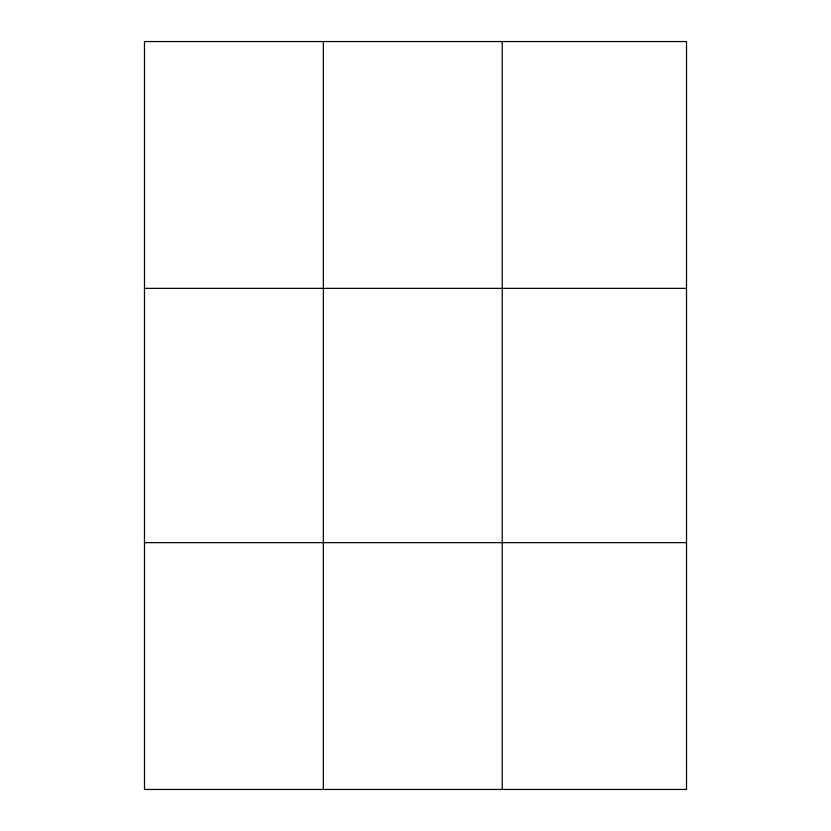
<?xml version="1.0" encoding="UTF-8"?>
<svg xmlns="http://www.w3.org/2000/svg" width="831" height="831" viewBox="0 0 831 831"><rect width="100%" height="100%" fill="white"/><g stroke="black" fill="none" stroke-linecap="round" stroke-linejoin="round"><path stroke-width="1.25" d="M323.352 41.55L323.352 789.45M502.225 41.55L502.225 789.45M144.49 288.357L686.51 288.357M144.49 542.643L686.51 542.643M686.51 764.769L686.51 789.45L144.49 789.45L144.49 41.55L686.51 41.55L686.51 764.769"/></g></svg>
